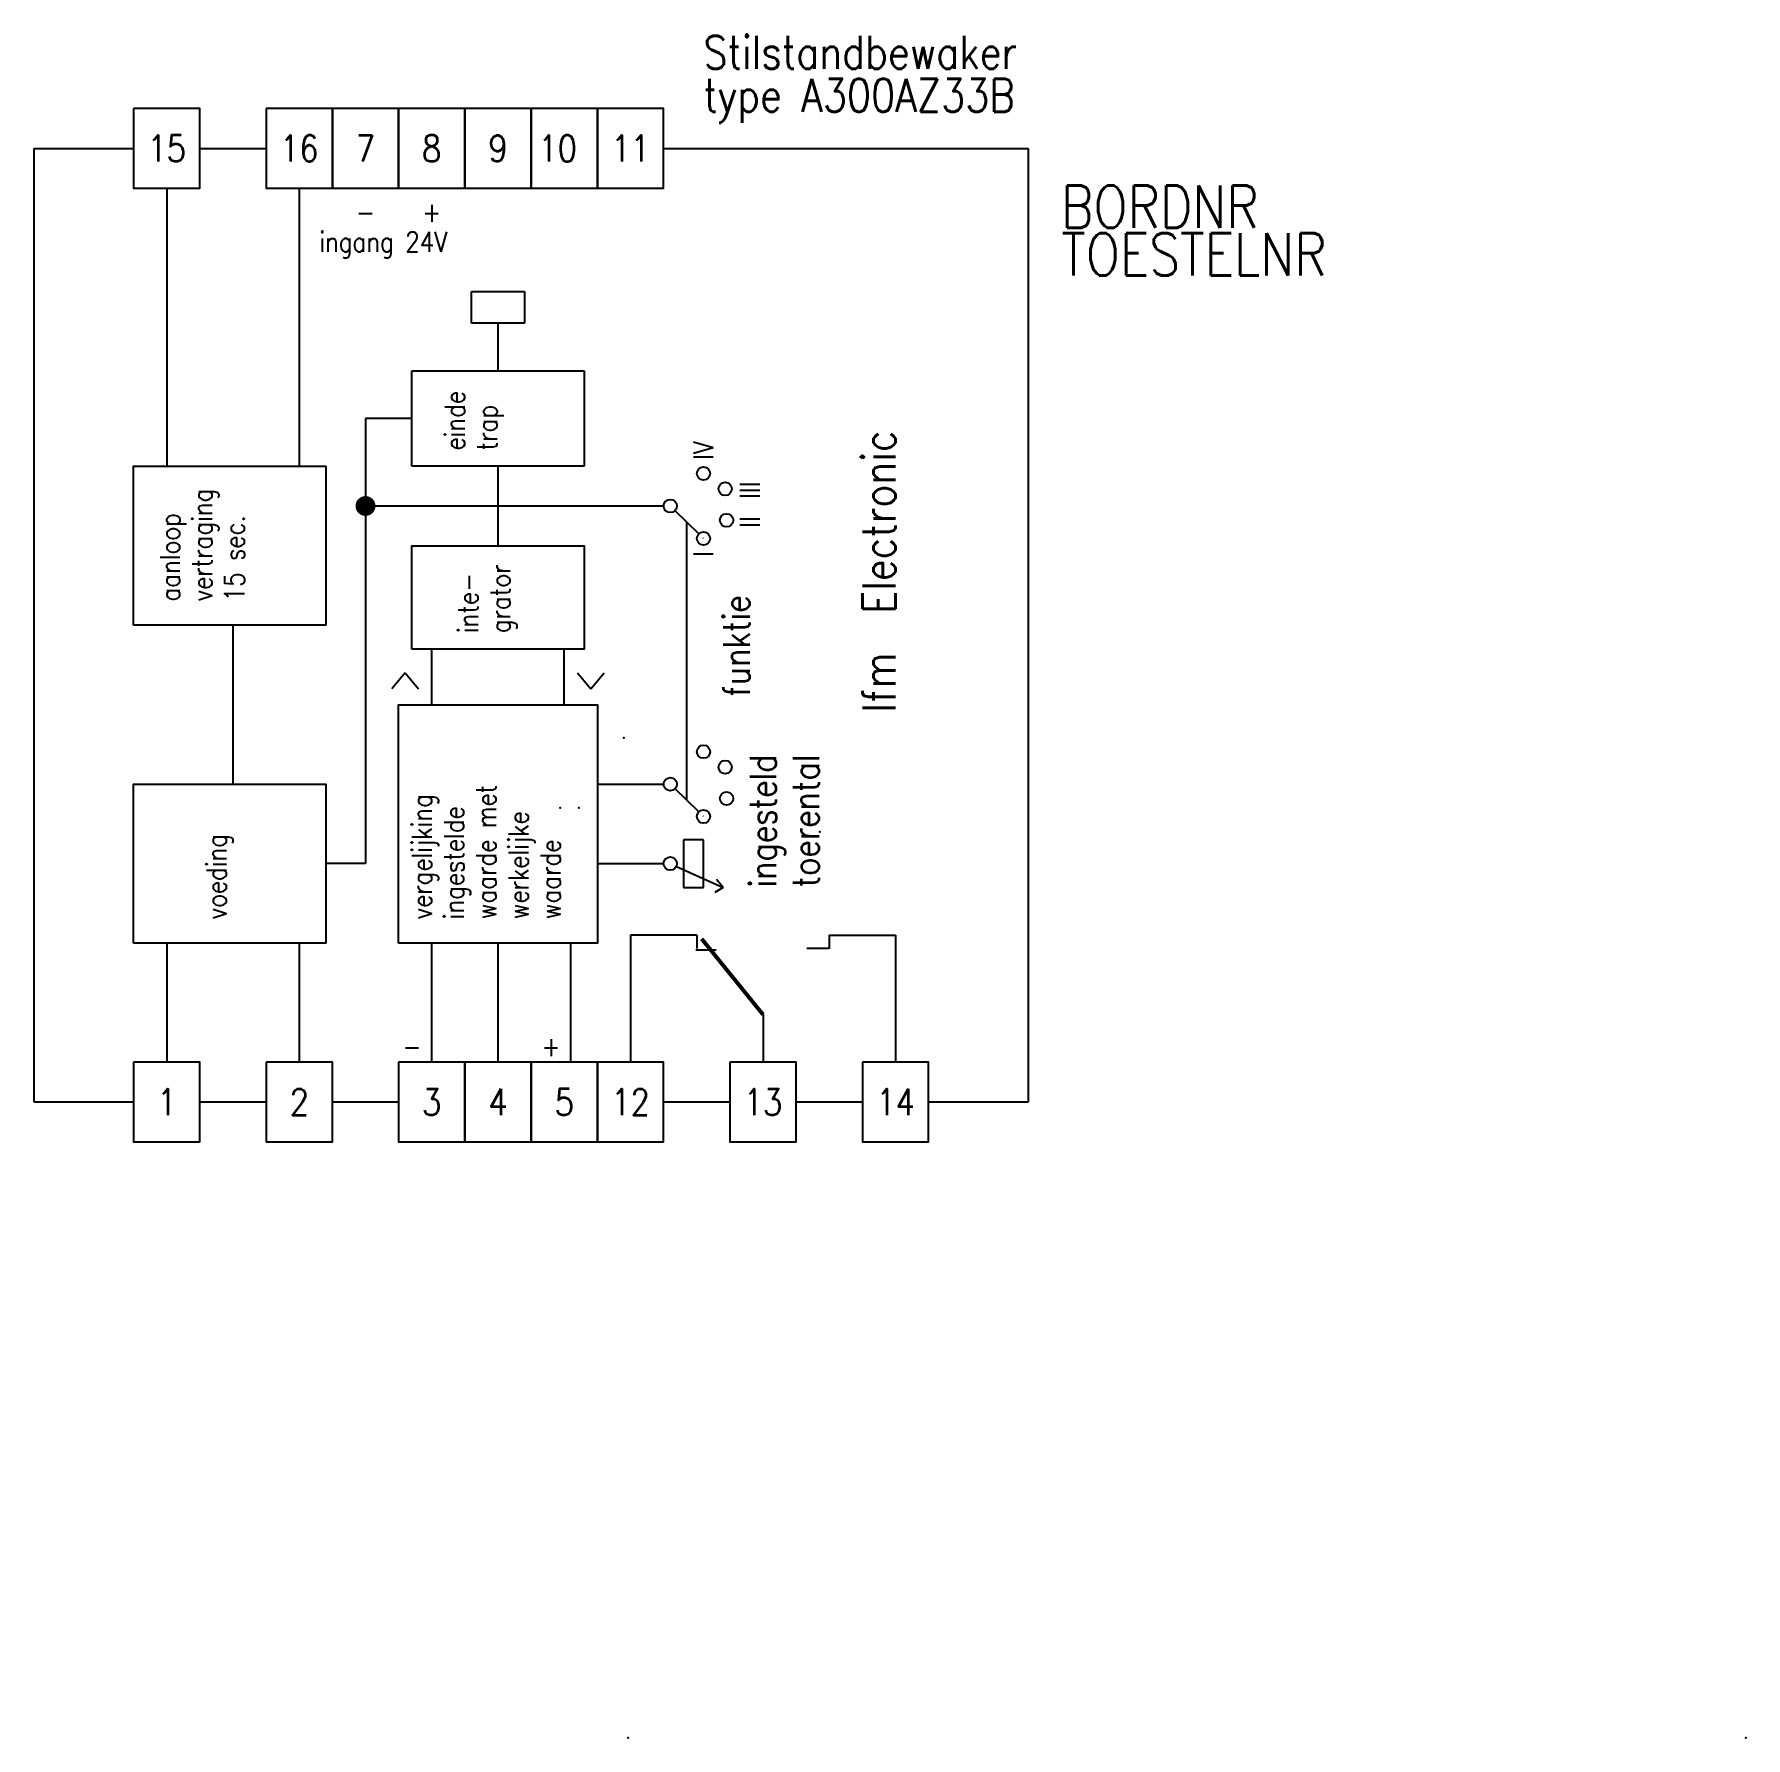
# Model space of a CAD drawing. Extents: x 170 to 299, y 78 to 207.
import ezdxf
from ezdxf.enums import TextEntityAlignment as Align

# ---------------------------------------------------------------- set-up
doc = ezdxf.new("R2010")
doc.units = 0
doc.header["$LTSCALE"] = 6
doc.linetypes.add('DASHED', pattern=[0])
for name, color, linetype in [('1', 8, 'CONTINUOUS'), ('10', 8, 'DASHED'), ('11', 30, 'DASHED'), ('12', 30, 'DASHED'), ('3', 30, 'CONTINUOUS')]:
    doc.layers.add(name, color=color, linetype=linetype)
doc.styles.get("Standard").update_dxf_attribs({"font": 'simplex', "width": 0.85})

# ---------------------------------------------------------------- blocks, each defined once
blk = doc.blocks.new('KWISLB')
at = {"layer": '1', "color": 0}
for p, q in [((-5, 6), (-5, 5)), ((5, 6), (5, 4.96)), ((-5.06, 4.9), (-3.53, 4.9)), ((4.95, 4.98), (3.3, 4.98))]:
    blk.add_line(p, q, dxfattribs=at)
at = {"layer": '1', "color": 0, "const_width": 0.3}
blk.add_lwpolyline([(0, 0), (-4.63, 5.72)], dxfattribs=at)
at = {"layer": '10', "color": 0, "width": 0.85}
for p in [(-6.14, 5.82), (3.96, 5.82), (-1.59, -1.52)]:
    blk.add_attdef('N', text='', height=2.2, dxfattribs=at).set_placement(p, align=Align.RIGHT)
at = {"layer": '11', "color": 0, "width": 0.85}
blk.add_attdef('BORD', (7.47, 6.99), '', height=3.2, dxfattribs=at)
at = {"layer": '12', "color": 0, "width": 0.85}
blk.add_attdef('KODE', (7.38, 1.74), '', height=3.2, dxfattribs=at)
blk = doc.blocks.new('DOP')
at = {"layer": '1', "color": 0, "const_width": 0.7}
blk.add_lwpolyline([(-0.4, 0, 1), (0.4, 0, 1)], format="xyb", close=True, dxfattribs=at)

msp = doc.modelspace()

# ---------------------------------------------------------------- linework, layer by layer
at = {"layer": '1', "color": 0}
for p, q in [((180, 195), (180, 174)), ((190, 195), (190, 174)), ((203, 184.8), (203, 187.2)), ((203, 187.2), (207, 187.2)), ((207, 187.2), (207, 184.8)), ((205, 184.8), (203, 184.8)), ((207, 184.8), (205, 184.8)), ((205, 181.2), (205, 184.8)), ((198.5, 174), (198.5, 181.2)), ((198.5, 181.2), (211.5, 181.2)), ((211.5, 181.2), (211.5, 180.6)), ((211.5, 180.6), (211.5, 174)), ((198.5, 177.6), (195, 177.6)), ((195, 177.6), (195, 144)), ((211.5, 174), (198.5, 174)), ((205, 168), (205, 174)), ((195, 171), (217.5, 171)), ((212.5, 171), (217.5, 171)), ((220.15, 168.91), (218.34, 170.66)), ((220.51, 168.55), (220.48, 168.58)), ((185, 162), (185, 150)), ((200, 156), (200, 160.2)), ((210, 156), (210, 160.2)), ((198, 158.4), (197, 157.2)), ((198, 158.4), (199, 157.2)), ((211, 158.4), (212, 157.2)), ((212, 157.2), (213, 158.4)), ((212.5, 150), (217.5, 150)), ((220.15, 147.91), (218.34, 149.66)), ((220.51, 147.55), (220.48, 147.58)), ((219, 145.8), (219, 142.2)), ((220.5, 145.8), (219, 145.8)), ((220.5, 142.2), (220.5, 145.8)), ((195, 144), (192, 144)), ((212.5, 144), (217.5, 144)), ((218.46, 143.79), (222, 142.2)), ((219, 142.2), (220.5, 142.2)), ((222, 142.2), (221.37, 141.82)), ((222, 142.2), (221.5, 142.8)), ((220, 138.6), (215, 138.6)), ((215, 138.6), (215, 129)), ((230, 138.6), (235, 138.6)), ((235, 138.6), (235, 129)), ((180, 138), (180, 129)), ((190, 138), (190, 129)), ((200, 129), (200, 138)), ((205, 129), (205, 138)), ((210.5, 129), (210.5, 138)), ((225, 132.6), (225, 129))]:
    msp.add_line(p, q, dxfattribs=at)
for points in [[(177.5, 201), (177.5, 195), (182.5, 195), (182.5, 201)], [(187.5, 201), (187.5, 195), (192.5, 195), (192.5, 201)], [(192.5, 201), (192.5, 195), (197.5, 195), (197.5, 201)], [(197.5, 201), (197.5, 195), (202.5, 195), (202.5, 201)], [(202.5, 201), (202.5, 195), (207.5, 195), (207.5, 201)], [(207.5, 201), (207.5, 195), (212.5, 195), (212.5, 201)], [(212.5, 201), (212.5, 195), (217.5, 195), (217.5, 201)], [(177.5, 162), (177.5, 174), (192, 174), (192, 162)], [(198.5, 160.2), (198.5, 168), (211.5, 168), (211.5, 160.2)], [(197.5, 138), (197.5, 156), (212.5, 156), (212.5, 138)], [(177.5, 138), (177.5, 150), (192, 150), (192, 138)], [(177.5, 129), (177.5, 123), (182.5, 123), (182.5, 129)], [(187.5, 129), (187.5, 123), (192.5, 123), (192.5, 129)], [(197.5, 129), (197.5, 123), (202.5, 123), (202.5, 129)], [(202.5, 129), (202.5, 123), (207.5, 123), (207.5, 129)], [(207.5, 129), (207.5, 123), (212.5, 123), (212.5, 129)], [(212.5, 129), (212.5, 123), (217.5, 123), (217.5, 129)], [(222.5, 129), (222.5, 123), (227.5, 123), (227.5, 129)], [(232.5, 129), (232.5, 123), (237.5, 123), (237.5, 129)]]:
    msp.add_lwpolyline(points, close=True, dxfattribs=at)
for centre in [(220.51, 173.45), (222.14, 172.29), (218, 171), (222.25, 169.92), (220.51, 168.55), (220.51, 152.45), (222.14, 151.29), (218, 150), (222.25, 148.92), (220.51, 147.55), (218, 144)]:
    msp.add_circle(centre, 0.5, dxfattribs=at)
for p in [(217.5, 171), (214.5, 153.5), (217.5, 150), (209.7, 148.2), (209.7, 148.2), (211.1, 148.2), (227.9, 146.4), (227.9, 146.4), (229.3, 146.4), (214.83, 78), (299.17, 78)]:
    msp.add_point(p, dxfattribs=at)
at = {"layer": '10', "color": 0}
for p, q in [((170, 198), (177.5, 198)), ((170, 126), (170, 198)), ((182.5, 198), (187.5, 198)), ((217.5, 198), (245, 198)), ((245, 198), (245, 126)), ((219.25, 148.79), (219.25, 169.79)), ((177.5, 126), (170, 126)), ((187.5, 126), (182.5, 126)), ((197.5, 126), (192.5, 126)), ((222.5, 126), (217.5, 126)), ((232.5, 126), (227.5, 126)), ((245, 126), (237.5, 126))]:
    msp.add_line(p, q, dxfattribs=at)

# ---------------------------------------------------------------- block references
at = {"layer": '1', "color": 0}
msp.add_blockref('DOP', (195, 171), dxfattribs=at)
at = {"layer": '3', "color": 0}
msp.add_blockref('KWISLB', (225, 132.6), dxfattribs=at)

# ---------------------------------------------------------------- texts
at = {"layer": '1', "color": 0, "width": 0.85}
for s, p in [('-', (195, 193.2)), ('+', (200, 193.2)), ('+', (209, 130.2)), ('-', (198.5, 130.2))]:
    msp.add_text(s, height=1.5, dxfattribs=at).set_placement(p, align=Align.MIDDLE)
msp.add_text('ingang 24V', height=1.5, dxfattribs=at).set_placement((191.5, 190.2))
for s, height, p in [('einde ', 1.5, (202.5, 175.2)), ('trap', 1.5, (204.93, 175.2)), ('vertraging', 1.5, (183.43, 163.8)), ('aanloop', 1.5, (181, 163.8)), ('15 sec.', 1.5, (185.86, 163.8)), ('inte-', 1.5, (203.5, 161.4)), ('grator', 1.5, (205.93, 161.4)), ('funktie', 2, (224, 156.6)), ('ingesteld', 2, (226, 142.2)), ('toerental', 2, (229.24, 142.2)), ('waarde met', 1.5, (204.86, 139.8)), ('vergelijking', 1.5, (200, 139.8)), ('ingestelde', 1.5, (202.43, 139.8)), ('werkelijke', 1.5, (207.29, 139.8)), ('voeding', 1.5, (184.5, 139.8)), ('waarde', 1.5, (209.71, 139.8))]:
    msp.add_text(s, height=height, rotation=90, dxfattribs=at).set_placement(p)
for s, p in [('IV', (220.5, 175.2)), ('III', (224, 172.2)), ('II', (224, 169.8))]:
    msp.add_text(s, height=1.5, rotation=90, dxfattribs=at).set_placement(p, align=Align.MIDDLE_CENTER)
msp.add_text('I', height=1.5, rotation=90, dxfattribs=at).set_placement((220.5, 167.4), align=Align.MIDDLE)
at = {"layer": '3', "color": 0, "width": 0.85}
for s, p in [('Stilstandbewaker', (220.5, 204)), ('type A300AZ33B', (220.5, 200.76))]:
    msp.add_text(s, height=2.5, dxfattribs=at).set_placement(p)
for s, p in [('15', (180, 198)), ('16', (190, 198)), ('7', (195, 198)), ('8', (200, 198)), ('9', (205, 198)), ('10', (209.5, 198)), ('11', (215, 198)), ('1', (180, 126)), ('2', (190, 126)), ('3', (200, 126)), ('4', (205, 126)), ('5', (210, 126)), ('12', (215, 126)), ('13', (225, 126)), ('14', (235, 126))]:
    msp.add_text(s, height=2, dxfattribs=at).set_placement(p, align=Align.MIDDLE)
msp.add_text('Ifm  Electronic', height=2.5, rotation=90, dxfattribs=at).set_placement((235, 155.4))
for tag, p, s in [('BORDNR', (247.5, 192), ''), ('TOESTELNR', (247.5, 188.4), '-U')]:
    msp.add_attdef(tag, p, s, height=3.2, dxfattribs=at)

doc.saveas('drawing.dxf')
